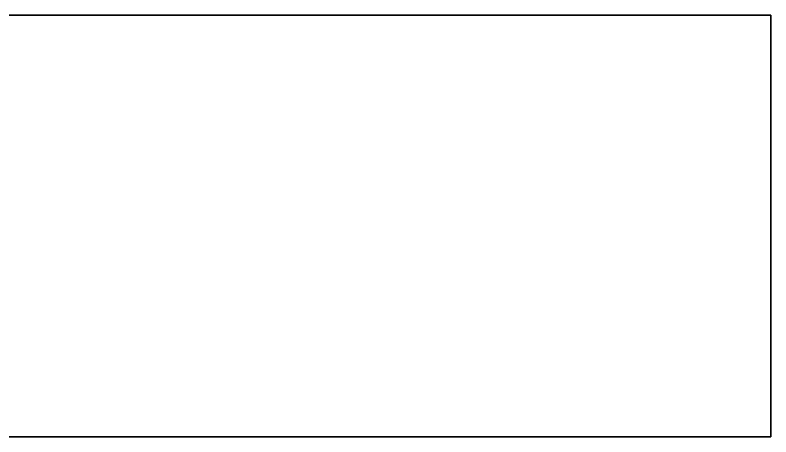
# Model space of a CAD drawing. Extents: x -14.5 to 19.3, y -2 to 15.6.
# Drawn here: x 17.511 to 19.304, y -0.5 to 0.5 of the extents above; entities that cross this region are included whole.
import ezdxf

# ---------------------------------------------------------------- set-up
doc = ezdxf.new("R2010")
doc.units = 0
doc.layers.add('UB3D', color=1, linetype='CONTINUOUS')

msp = doc.modelspace()

# ---------------------------------------------------------------- linework, layer by layer
at = {"layer": 'UB3D', "color": 94}
for points in [[(-14.478, 0.5, -14.986), (19.304, 0.5, -14.986), (19.304, -0.5, -14.986), (-14.478, -0.5, -14.986)], [(19.304, 0.5, 13.97097), (-14.478, 0.5, 13.97097), (-14.478, -0.5, 13.97097), (19.304, -0.5, 13.97097)], [(-14.478, 0.5, 13.97097), (-14.478, 0.5, -14.986), (19.304, 0.5, -14.986)], [(-14.478, 0.5, 13.97097), (19.304, 0.5, -14.986), (19.304, 0.5, 13.97097)], [(-14.478, 0.5, 13.97097), (19.304, 0.5, 13.97097), (-14.478, 0.5, 13.97097)], [(19.304, 0.5, -14.986), (19.304, 0.5, 13.97097), (19.304, -0.5, 13.97097), (19.304, -0.5, -14.986)], [(-14.478, -0.5, 13.97097), (19.304, -0.5, 13.97097), (19.304, -0.5, -14.986)], [(-14.478, -0.5, 13.97097), (19.304, -0.5, -14.986), (-14.478, -0.5, -14.986)]]:
    msp.add_3dface(points, dxfattribs=at)

doc.saveas('drawing.dxf')
